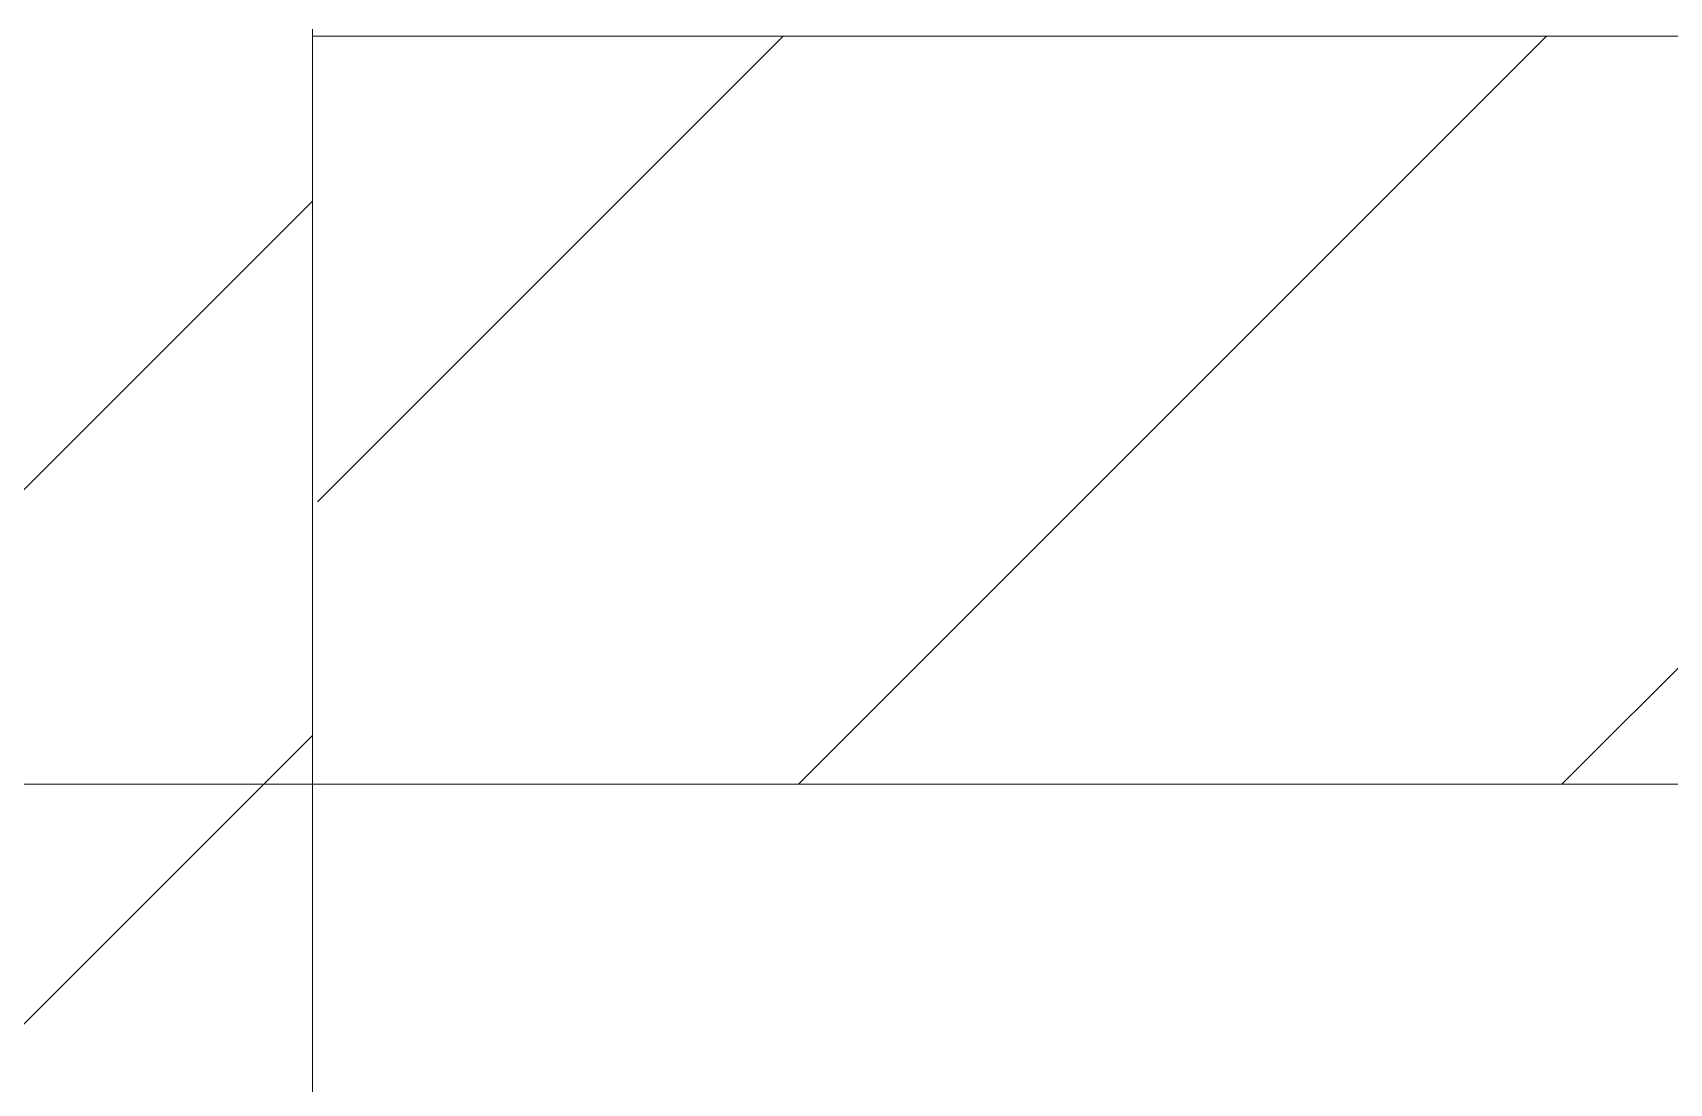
# Model space of a CAD drawing. Header units: millimetres. Extents: x -515342 to 330399, y -224905 to 507333.
# Drawn here: x 248667.5 to 249148.7, y 105093.4 to 105402.4 of the extents above; entities that cross this region are included whole.
import ezdxf

# ---------------------------------------------------------------- set-up
doc = ezdxf.new("R2010")
doc.units = ezdxf.units.MM
for name, color, linetype, lineweight in [('Перекрытие', 7, 'Continuous', 0), ('Стены внутренние', 7, 'Continuous', 0), ('Стены несущие', 7, 'Continuous', 0), ('Стены перегородки', 7, 'Continuous', 0)]:
    doc.layers.add(name, color=color, linetype=linetype, lineweight=lineweight)
pattern_1 = [(45, (255037.12, 95610.5), (-235.732, 235.732), []), (45, (255194.28, 95610.5), (-235.732, 235.732), [])]

msp = doc.modelspace()

# ---------------------------------------------------------------- hatches: boundary and pattern name
at = {"layer": 'Перекрытие'}
h = msp.add_hatch(dxfattribs=at)
h.set_pattern_fill('FP_37', color=256, style=0, pattern_type=2)
h.set_pattern_definition([(45, (255037.12, 95610.5), (-224.506, 224.506), []), (45, (255261.63, 95610.5), (-224.506, 224.506), [396.875, -79.375, 3.353, -76.022])])
h.paths.add_polyline_path([(252370.0818, 105181.3929), (255769.7107, 105181.3929), (255769.7107, 105401.3929), (248749.7107, 105401.3929), (248749.7107, 105181.3929), (252155.8284, 105181.3929)])
at = {"layer": 'Стены внутренние'}
h = msp.add_hatch(dxfattribs=at)
h.set_pattern_fill('FP_45', color=256, style=0, pattern_type=2)
h.set_pattern_definition(pattern_1)
h.paths.add_polyline_path([(248513.5215, 105181.3929), (248749.7107, 105181.3929), (248749.7107, 105451.3929), (248299.7107, 105451.3929), (248299.7107, 105181.3929)])
h = msp.add_hatch(dxfattribs=at)
h.set_pattern_fill('FP_45', color=256, style=0, pattern_type=2)
h.set_pattern_definition(pattern_1)
h.paths.add_polyline_path([(248369.7107, 101399.7069), (248749.7107, 101418.9115), (248749.7107, 102031.3929), (248369.7107, 102031.3929), (248369.7107, 101466.3545)])
h.paths.add_polyline_path([(248749.7107, 104071.3929), (248749.7107, 105181.3929), (248369.7107, 105181.3929), (248369.7107, 104071.3929)])

# ---------------------------------------------------------------- linework, layer by layer
at = {"layer": 'Перекрытие'}
for p, q in [((255769.7107, 105401.3929), (248749.7107, 105401.3929)), ((248749.7107, 105401.3929), (248749.7107, 105181.3929)), ((248749.7107, 105181.3929), (255769.7107, 105181.3929))]:
    msp.add_line(p, q, dxfattribs=at)
at = {"layer": 'Стены несущие'}
for p, q in [((248749.7107, 105181.3929), (248369.7107, 105181.3929)), ((248749.7107, 104071.3929), (248749.7107, 105181.3929))]:
    msp.add_line(p, q, dxfattribs=at)
at = {"layer": 'Стены перегородки'}
msp.add_line((248749.7107, 105401.3929), (248749.7107, 105403.3929), dxfattribs=at)

doc.saveas('drawing.dxf')
